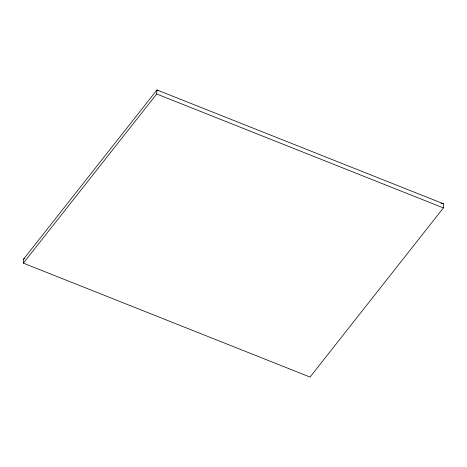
<?xml version="1.0" encoding="UTF-8"?>
<svg xmlns="http://www.w3.org/2000/svg" width="467" height="467" viewBox="0 0 467 467"><rect width="100%" height="100%" fill="white"/><g stroke="black" fill="none" stroke-linecap="round" stroke-linejoin="round"><path stroke-width="0.7" d="M23.35 263.149L23.607 259.092L156.947 89.933L443.65 203.851L443.393 207.908L310.053 377.067L23.35 263.149L156.69 93.995L156.947 89.933L158.05 90.89M23.607 259.092L24.798 258.403M440.895 203.198L443.65 203.851M156.69 93.995L443.393 207.908"/></g></svg>
